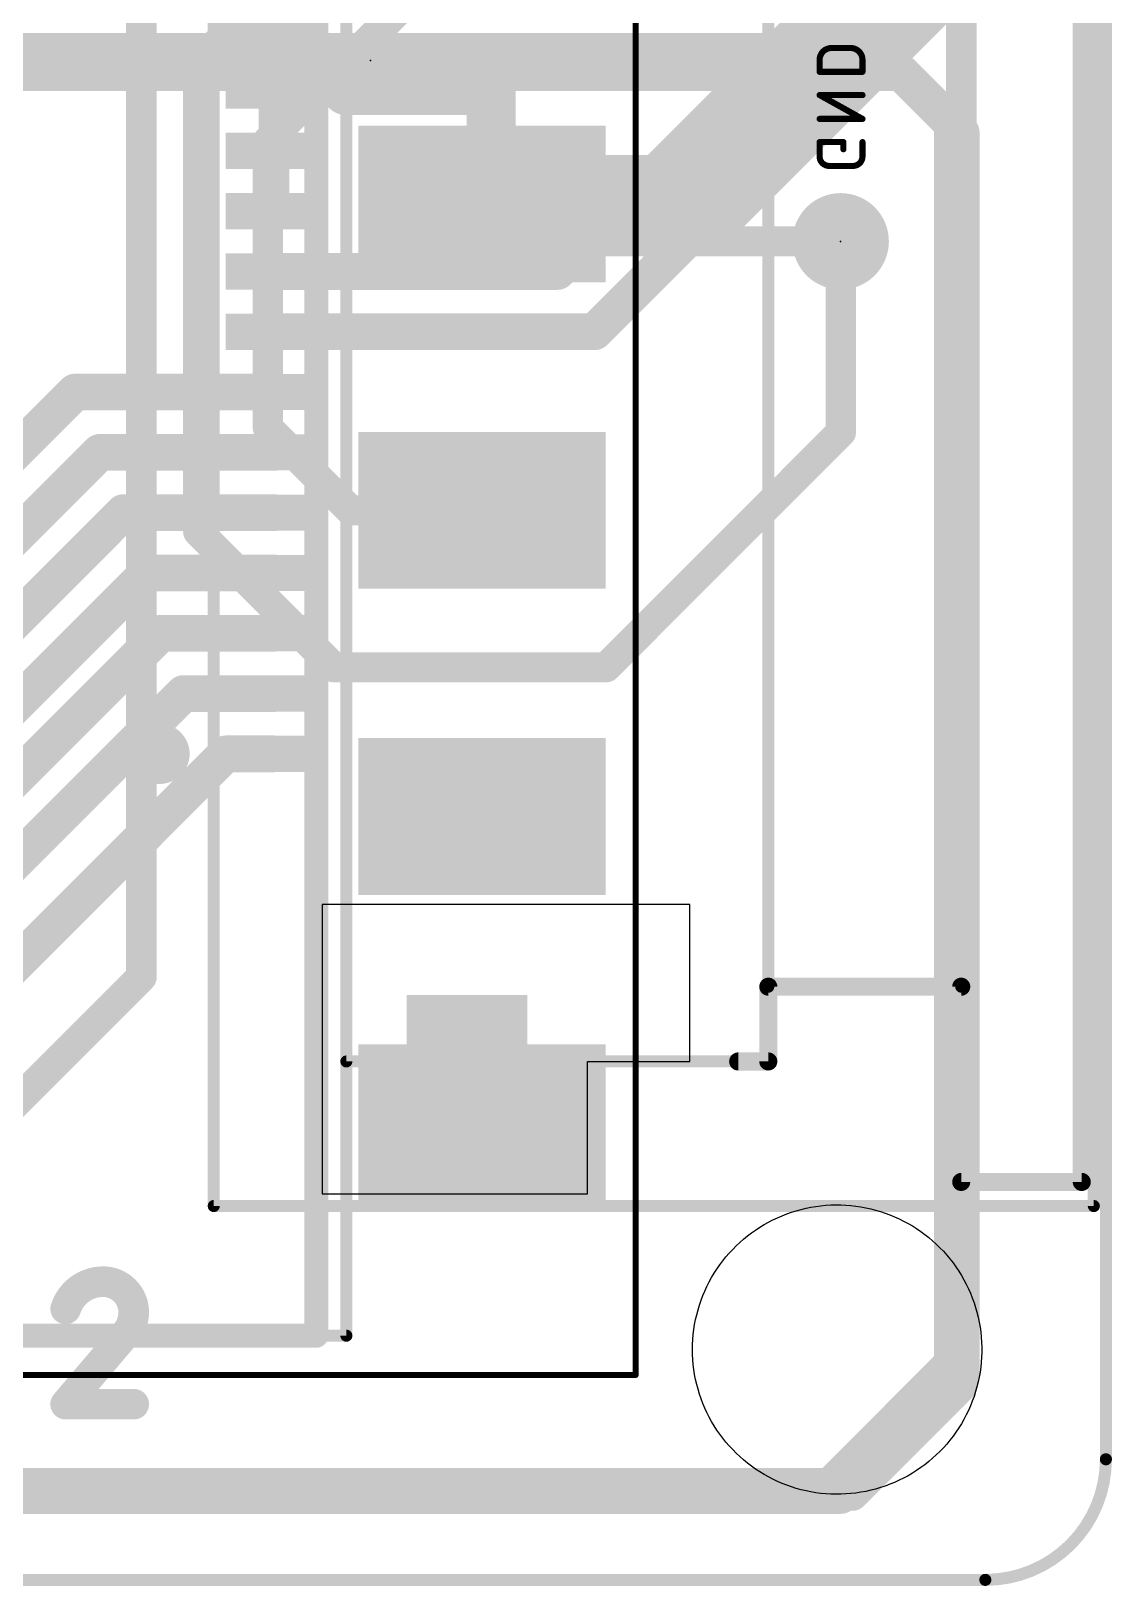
# Model space of a CAD drawing. Extents: x -4.1 to 63.7, y 1.1 to 51.7.
# Drawn here: x 31.08 to 40.05, y 1.15 to 14.04 of the extents above; entities that cross this region are included whole.
import ezdxf

# ---------------------------------------------------------------- set-up
doc = ezdxf.new("R2010")
doc.units = 0
for name, color, linetype in [('1', 12, 'CONTINUOUS'), ('15', 30, 'CONTINUOUS'), ('16', 132, 'CONTINUOUS'), ('18', 110, 'CONTINUOUS'), ('2', 41, 'CONTINUOUS'), ('20', 141, 'CONTINUOUS'), ('21', 253, 'CONTINUOUS'), ('22', 253, 'CONTINUOUS'), ('23', 53, 'CONTINUOUS'), ('25', 253, 'CONTINUOUS'), ('26', 253, 'CONTINUOUS'), ('39', 12, 'CONTINUOUS'), ('51', 253, 'CONTINUOUS'), ('52', 253, 'CONTINUOUS')]:
    doc.layers.add(name, color=color, linetype=linetype)

# ---------------------------------------------------------------- blocks, each defined once
blk = doc.blocks.new('PIE')
at = {"const_width": 0.5}
blk.add_lwpolyline([(0, -0.25, 1), (0, 0.25, 1), (0, -0.25)], format="xyb", dxfattribs=at)
blk = doc.blocks.new('RECT')
blk.add_solid([(-0.5, -0.5), (0.5, -0.5), (-0.5, 0.5), (0.5, 0.5)])
blk = doc.blocks.new('ROUNDV')
at = {"const_width": 0.5}
blk.add_lwpolyline([(0, -0.25, 1), (0, 0.25, 1), (0, -0.25)], format="xyb", dxfattribs=at)

msp = doc.modelspace()

# ---------------------------------------------------------------- linework, layer by layer
at = {"layer": '1'}
for p, q in [((33.5, 6.8), (33.5, 4.4)), ((36.55, 6.8), (33.5, 6.8)), ((36.55, 5.5), (36.55, 6.8)), ((35.7, 4.4), (35.7, 5.5)), ((35.7, 5.5), (36.55, 5.5)), ((33.5, 4.4), (35.7, 4.4))]:
    msp.add_line(p, q, dxfattribs=at)
for points, const_width in [([(35.45, 12.05), (38.6, 15.2)], 0.3048), ([(35.7571, 11.55), (39.1, 14.8929)], 0.3048), ([(33.1, 14.55), (33.1, 14.05)], 0.25), ([(23.1, 13.9), (34.4, 13.9)], 0.254), ([(34.4, 13.9), (38.1, 13.9)], 0.254), ([(38.1, 13.9), (38.7, 13.3)], 0.254), ([(34.9, 13.6), (34.85, 13.55)], 0.4064), ([(33.1, 13.55), (33.7, 13.55)], 0.254), ([(33.1, 13.05), (33.1, 13.55)], 0.254), ([(34.85, 13.55), (33.7, 13.55)], 0.4064), ([(38.7, 13.3), (38.7, 3)], 0.254), ([(33.1, 12.55), (33.1, 13.05)], 0.254), ([(33.1, 12.05), (35.45, 12.05)], 0.3048), ([(33.1, 11.55), (35.7571, 11.55)], 0.3048), ([(29.5174, 9.1174), (31.45, 11.05)], 0.3048), ([(31.45, 11.05), (33.1, 11.05)], 0.3048), ([(31.6549, 10.55), (27.2497, 6.1448)], 0.3048), ([(33.1, 10.55), (31.6549, 10.55)], 0.3048), ([(27.2, 5.4), (31.85, 10.05)], 0.3048), ([(33.1, 10.05), (31.85, 10.05)], 0.3048), ([(32.05, 9.55), (27.4682, 4.9682)], 0.3048), ([(33.1, 9.55), (32.05, 9.55)], 0.3048), ([(26.4107, 3.3), (32.1607, 9.05)], 0.3048), ([(32.1607, 9.05), (33.1, 9.05)], 0.3048), ([(26.6682, 2.8682), (32.35, 8.55)], 0.3048), ([(32.35, 8.55), (33.1, 8.55)], 0.3048), ([(32.7, 8.05), (26.9864, 2.3364)], 0.3048), ([(33.1, 8.05), (32.7, 8.05)], 0.3048), ([(38.7, 3), (37.7, 2)], 0.254), ([(37.7, 2), (20.9, 2)], 0.254)]:
    msp.add_lwpolyline(points, dxfattribs=dict(at, const_width=const_width))
for points, const_width in [([(33.0375, 14.05, 1), (33.1625, 14.05)], 0.125), ([(34.4, 13.9635, 1), (34.4, 13.8365)], 0.127), ([(34.4, 13.8365, 1), (34.4, 13.9635)], 0.127), ([(38.1449, 13.9449, 1), (38.0551, 13.8551)], 0.127), ([(38.1, 13.8365, 1), (38.1, 13.9635)], 0.127), ([(34.9718, 13.5282, 1), (34.8282, 13.6718)], 0.2032), ([(33.1, 13.6135, 1), (33.1, 13.4865)], 0.127), ([(33.1635, 13.55, 1), (33.0365, 13.55)], 0.127), ([(33.7, 13.6516, 1), (33.7, 13.4484)], 0.2032), ([(33.7, 13.4865, 1), (33.7, 13.6135)], 0.127), ([(34.7782, 13.6218, 1), (34.9218, 13.4782)], 0.2032), ([(34.85, 13.4484, 1), (34.85, 13.6516)], 0.2032), ([(38.7635, 13.3, 1), (38.6365, 13.3)], 0.127), ([(38.6551, 13.2551, 1), (38.7449, 13.3449)], 0.127), ([(33.1635, 13.05, 1), (33.0365, 13.05)], 0.127), ([(33.0365, 13.05, 1), (33.1635, 13.05)], 0.127), ([(33.0365, 12.55, 1), (33.1635, 12.55)], 0.127), ([(33.1, 12.1262, 1), (33.1, 11.9738)], 0.1524), ([(35.3961, 12.1039, 1), (35.5039, 11.9961)], 0.1524), ([(35.45, 11.9738, 1), (35.45, 12.1262)], 0.1524), ([(33.1, 11.6262, 1), (33.1, 11.4738)], 0.1524), ([(35.7032, 11.6039, 1), (35.811, 11.4961)], 0.1524), ([(35.7571, 11.4738, 1), (35.7571, 11.6262)], 0.1524), ([(31.45, 11.1262, 1), (31.45, 10.9738)], 0.1524), ([(31.5039, 10.9961, 1), (31.3961, 11.1039)], 0.1524), ([(33.1, 10.9738, 1), (33.1, 11.1262)], 0.1524), ([(31.6549, 10.6262, 1), (31.6549, 10.4738)], 0.1524), ([(31.7088, 10.4961, 1), (31.601, 10.6039)], 0.1524), ([(33.1, 10.4738, 1), (33.1, 10.6262)], 0.1524), ([(31.85, 10.1262, 1), (31.85, 9.9738)], 0.1524), ([(31.9039, 9.9961, 1), (31.7961, 10.1039)], 0.1524), ([(33.1, 9.9738, 1), (33.1, 10.1262)], 0.1524), ([(32.05, 9.6262, 1), (32.05, 9.4738)], 0.1524), ([(32.1039, 9.4961, 1), (31.9961, 9.6039)], 0.1524), ([(33.1, 9.4738, 1), (33.1, 9.6262)], 0.1524), ([(32.1607, 9.1262, 1), (32.1607, 8.9738)], 0.1524), ([(32.2145, 8.9961, 1), (32.1068, 9.1039)], 0.1524), ([(33.1, 8.9738, 1), (33.1, 9.1262)], 0.1524), ([(32.35, 8.6262, 1), (32.35, 8.4738)], 0.1524), ([(32.4039, 8.4961, 1), (32.2961, 8.6039)], 0.1524), ([(33.1, 8.4738, 1), (33.1, 8.6262)], 0.1524), ([(32.7, 8.1262, 1), (32.7, 7.9738)], 0.1524), ([(32.7539, 7.9961, 1), (32.6461, 8.1039)], 0.1524), ([(33.1, 7.9738, 1), (33.1, 8.1262)], 0.1524), ([(38.7449, 2.9551, 1), (38.6551, 3.0449)], 0.127), ([(38.6365, 3, 1), (38.7635, 3)], 0.127), ([(37.6551, 2.0449, 1), (37.7449, 1.9551)], 0.127), ([(37.7, 1.9365, 1), (37.7, 2.0635)], 0.127)]:
    msp.add_lwpolyline(points, format="xyb", dxfattribs=dict(at, const_width=const_width))
at = {"layer": '15', "const_width": 0.254}
for points in [[(38.8, 22.9), (38.8, 2.8)], [(38.8, 2.8), (37.9, 1.9)], [(37.8, 1.9), (16.9, 1.9)], [(37.9, 1.9), (37.8, 1.9)]]:
    msp.add_lwpolyline(points, dxfattribs=at)
at = {"layer": '15', "const_width": 0.127}
for points in [[(38.7365, 2.8, 1), (38.8635, 2.8)], [(38.8449, 2.7551, 1), (38.7551, 2.8449)], [(37.8, 1.9635, 1), (37.8, 1.8365)], [(37.8, 1.8365, 1), (37.8, 1.9635)], [(37.8551, 1.9449, 1), (37.9449, 1.8551)], [(37.9, 1.8365, 1), (37.9, 1.9635)]]:
    msp.add_lwpolyline(points, format="xyb", dxfattribs=at)
at = {"layer": '16'}
for points, const_width in [([(32, 21.3), (32, 6.2)], 0.254), ([(34.4, 15.7164), (32.471, 13.7874)], 0.25), ([(35.35, 15.4332), (33.048, 13.1312)], 0.25), ([(36.61, 12.61), (38.8, 14.8)], 0.8128), ([(32.471, 13.7874), (32.471, 9.8926)], 0.25), ([(34.9, 13.6), (34.9, 12.685)], 0.4064), ([(33.048, 13.1312), (33.048, 10.7556)], 0.25), ([(34.825, 12.61), (36.61, 12.61)], 0.8128), ([(34.9, 12.685), (34.825, 12.61)], 0.4064), ([(35.135, 12.3), (34.825, 12.61)], 0.25), ([(37.8, 12.3), (35.135, 12.3)], 0.25), ([(37.8, 12.3), (37.802, 12.298)], 0.25), ([(37.802, 12.298), (37.802, 10.7156)], 0.25), ([(33.7336, 10.07), (33.048, 10.7556)], 0.25), ([(35.8544, 8.768), (37.802, 10.7156)], 0.25), ([(34.825, 10.07), (33.7336, 10.07)], 0.25), ([(32.471, 9.8926), (33.5956, 8.768)], 0.25), ([(33.5956, 8.768), (35.8544, 8.768)], 0.25), ([(32, 6.2), (28.1, 2.3)], 0.254)]:
    msp.add_lwpolyline(points, dxfattribs=dict(at, const_width=const_width))
for points, const_width in [([(32.5335, 13.7874, 1), (32.4085, 13.7874)], 0.125), ([(32.4268, 13.8316, 1), (32.5152, 13.7432)], 0.125), ([(35.0016, 13.6, 1), (34.7984, 13.6)], 0.2032), ([(33.1105, 13.1312, 1), (32.9855, 13.1312)], 0.125), ([(33.0038, 13.1754, 1), (33.0922, 13.087)], 0.125), ([(34.825, 12.8132, 1), (34.825, 12.4068)], 0.4064), ([(36.4663, 12.7537, 1), (36.7537, 12.4663)], 0.4064), ([(36.61, 12.4068, 1), (36.61, 12.8132)], 0.4064), ([(34.7532, 12.6818, 1), (34.8968, 12.5382)], 0.2032), ([(34.7984, 12.685, 1), (35.0016, 12.685)], 0.2032), ([(34.9718, 12.6132, 1), (34.8282, 12.7568)], 0.2032), ([(34.8692, 12.6542, 1), (34.7808, 12.5658)], 0.125), ([(35.135, 12.3625, 1), (35.135, 12.2375)], 0.125), ([(35.0908, 12.2558, 1), (35.1792, 12.3442)], 0.125), ([(37.8442, 12.3442, 1), (37.7558, 12.2558)], 0.125), ([(37.8645, 12.298, 1), (37.7395, 12.298)], 0.125), ([(37.7578, 12.2538, 1), (37.8462, 12.3422)], 0.125), ([(37.8, 12.2375, 1), (37.8, 12.3625)], 0.125), ([(33.0922, 10.7998, 1), (33.0038, 10.7114)], 0.125), ([(37.8462, 10.6714, 1), (37.7578, 10.7598)], 0.125), ([(32.9855, 10.7556, 1), (33.1105, 10.7556)], 0.125), ([(37.7395, 10.7156, 1), (37.8645, 10.7156)], 0.125), ([(33.7336, 10.1325, 1), (33.7336, 10.0075)], 0.125), ([(34.825, 10.0075, 1), (34.825, 10.1325)], 0.125), ([(33.6894, 10.0258, 1), (33.7778, 10.1142)], 0.125), ([(32.5152, 9.9368, 1), (32.4268, 9.8484)], 0.125), ([(32.4085, 9.8926, 1), (32.5335, 9.8926)], 0.125), ([(33.5956, 8.8305, 1), (33.5956, 8.7055)], 0.125), ([(33.5514, 8.7238, 1), (33.6398, 8.8122)], 0.125), ([(35.8102, 8.8122, 1), (35.8986, 8.7238)], 0.125), ([(35.8544, 8.7055, 1), (35.8544, 8.8305)], 0.125), ([(32.0449, 6.1551, 1), (31.9551, 6.2449)], 0.127), ([(31.9365, 6.2, 1), (32.0635, 6.2)], 0.127)]:
    msp.add_lwpolyline(points, format="xyb", dxfattribs=dict(at, const_width=const_width))
at = {"layer": '2', "const_width": 0.3048}
for points in [[(38.3, 13.7), (3.7, 13.7)], [(38.8, 13.2), (38.3, 13.7)], [(38.8, 2.9), (38.8, 13.2)], [(37.8, 1.9), (38.8, 2.9)], [(4.2, 1.9), (37.8, 1.9)]]:
    msp.add_lwpolyline(points, dxfattribs=at)
at = {"layer": '2', "const_width": 0.1524}
for points in [[(38.3539, 13.7539, 1), (38.2461, 13.6461)], [(38.3, 13.6238, 1), (38.3, 13.7762)], [(38.8762, 13.2, 1), (38.7238, 13.2)], [(38.7461, 13.1461, 1), (38.8539, 13.2539)], [(38.7238, 2.9, 1), (38.8762, 2.9)], [(38.8539, 2.8461, 1), (38.7461, 2.9539)], [(37.7461, 1.9539, 1), (37.8539, 1.8461)], [(37.8, 1.8238, 1), (37.8, 1.9762)]]:
    msp.add_lwpolyline(points, format="xyb", dxfattribs=at)
at = {"layer": '20'}
for p, q in [((37.3923, 4.2487), (37.432, 4.2611)), ((37.432, 4.2611), (37.4722, 4.2722)), ((37.4722, 4.2722), (37.5127, 4.2819)), ((37.5127, 4.2819), (37.5535, 4.2901)), ((37.5535, 4.2901), (37.5946, 4.297)), ((37.5946, 4.297), (37.6359, 4.3024)), ((37.6359, 4.3024), (37.6774, 4.3063)), ((37.6774, 4.3063), (37.719, 4.3089)), ((37.719, 4.3089), (37.7606, 4.3099)), ((37.7606, 4.3099), (37.8022, 4.3096)), ((37.8022, 4.3096), (37.8438, 4.3078)), ((37.8438, 4.3078), (37.8854, 4.3045)), ((37.8854, 4.3045), (37.9268, 4.2998)), ((37.9268, 4.2998), (37.968, 4.2937)), ((37.968, 4.2937), (38.0089, 4.2862)), ((38.0089, 4.2862), (38.0496, 4.2772)), ((38.0496, 4.2772), (38.09, 4.2668)), ((38.09, 4.2668), (38.1299, 4.2551)), ((38.1299, 4.2551), (38.1694, 4.2419)), ((37.1294, 4.1241), (37.165, 4.1457)), ((37.165, 4.1457), (37.2013, 4.1661)), ((37.2013, 4.1661), (37.2383, 4.1853)), ((37.2383, 4.1853), (37.276, 4.2031)), ((37.276, 4.2031), (37.3142, 4.2196)), ((37.3142, 4.2196), (37.353, 4.2348)), ((37.353, 4.2348), (37.3923, 4.2487)), ((38.1694, 4.2419), (38.2085, 4.2274)), ((38.2085, 4.2274), (38.247, 4.2115)), ((38.247, 4.2115), (38.2849, 4.1944)), ((38.2849, 4.1944), (38.3223, 4.1759)), ((38.3223, 4.1759), (38.3589, 4.1561)), ((38.3589, 4.1561), (38.3949, 4.1351)), ((38.3949, 4.1351), (38.4301, 4.1128)), ((36.9336, 3.9695), (36.9639, 3.998)), ((36.9639, 3.998), (36.9952, 4.0255)), ((36.9952, 4.0255), (37.0275, 4.0519)), ((37.0275, 4.0519), (37.0606, 4.0771)), ((37.0606, 4.0771), (37.0946, 4.1012)), ((37.0946, 4.1012), (37.1294, 4.1241)), ((38.4301, 4.1128), (38.4645, 4.0893)), ((38.4645, 4.0893), (38.4981, 4.0647)), ((38.4981, 4.0647), (38.5308, 4.0388)), ((38.5308, 4.0388), (38.5625, 4.0119)), ((38.5625, 4.0119), (38.5934, 3.9839)), ((36.8227, 3.8453), (36.8488, 3.8778)), ((36.8488, 3.8778), (36.876, 3.9093)), ((36.876, 3.9093), (36.9043, 3.9399)), ((36.9043, 3.9399), (36.9336, 3.9695)), ((38.5934, 3.9839), (38.6232, 3.9548)), ((38.6232, 3.9548), (38.652, 3.9247)), ((38.652, 3.9247), (38.6798, 3.8937)), ((38.6798, 3.8937), (38.7064, 3.8617)), ((36.73, 3.707), (36.7514, 3.7428)), ((36.7514, 3.7428), (36.774, 3.7778)), ((36.774, 3.7778), (36.7977, 3.812)), ((36.7977, 3.812), (36.8227, 3.8453)), ((38.7064, 3.8617), (38.7319, 3.8287)), ((38.7319, 3.8287), (38.7563, 3.795)), ((38.7563, 3.795), (38.7795, 3.7604)), ((38.7795, 3.7604), (38.8014, 3.725)), ((36.6736, 3.5955), (36.6911, 3.6333)), ((36.6911, 3.6333), (36.71, 3.6705)), ((36.71, 3.6705), (36.73, 3.707)), ((38.8014, 3.725), (38.8222, 3.6888)), ((38.8222, 3.6888), (38.8416, 3.652)), ((38.8416, 3.652), (38.8598, 3.6145)), ((38.8598, 3.6145), (38.8766, 3.5764)), ((36.6291, 3.4788), (36.6426, 3.5182)), ((36.6426, 3.5182), (36.6574, 3.5572)), ((36.6574, 3.5572), (36.6736, 3.5955)), ((38.8766, 3.5764), (38.8922, 3.5378)), ((38.8922, 3.5378), (38.9063, 3.4986)), ((38.9063, 3.4986), (38.9191, 3.459)), ((36.589, 3.3172), (36.5969, 3.3581)), ((36.5969, 3.3581), (36.6062, 3.3987)), ((36.6062, 3.3987), (36.617, 3.439)), ((36.617, 3.439), (36.6291, 3.4788)), ((38.9191, 3.459), (38.9306, 3.4189)), ((38.9306, 3.4189), (38.9406, 3.3785)), ((38.9406, 3.3785), (38.9492, 3.3377)), ((36.5739, 3.1933), (36.5775, 3.2347)), ((36.5775, 3.2347), (36.5825, 3.2761)), ((36.5825, 3.2761), (36.589, 3.3172)), ((38.9492, 3.3377), (38.9564, 3.2967)), ((38.9564, 3.2967), (38.9622, 3.2554)), ((38.9622, 3.2554), (38.9665, 3.214)), ((36.571, 3.11), (36.5717, 3.1516)), ((36.5717, 3.0683), (36.571, 3.11)), ((36.5717, 3.1516), (36.5739, 3.1933)), ((38.9665, 3.214), (38.9694, 3.1725)), ((38.9694, 3.1725), (38.9708, 3.1308)), ((38.9708, 3.1308), (38.9708, 3.0892)), ((36.5739, 3.0267), (36.5717, 3.0683)), ((36.5775, 2.9853), (36.5739, 3.0267)), ((36.5825, 2.9439), (36.5775, 2.9853)), ((38.9665, 3.006), (38.9622, 2.9646)), ((38.9694, 3.0475), (38.9665, 3.006)), ((38.9708, 3.0892), (38.9694, 3.0475)), ((36.589, 2.9028), (36.5825, 2.9439)), ((36.5969, 2.8619), (36.589, 2.9028)), ((36.6062, 2.8213), (36.5969, 2.8619)), ((38.9406, 2.8415), (38.9306, 2.8011)), ((38.9492, 2.8823), (38.9406, 2.8415)), ((38.9564, 2.9233), (38.9492, 2.8823)), ((38.9622, 2.9646), (38.9564, 2.9233)), ((36.617, 2.781), (36.6062, 2.8213)), ((36.6291, 2.7412), (36.617, 2.781)), ((36.6426, 2.7017), (36.6291, 2.7412)), ((38.9063, 2.7214), (38.8922, 2.6822)), ((38.9191, 2.761), (38.9063, 2.7214)), ((38.9306, 2.8011), (38.9191, 2.761)), ((36.6574, 2.6628), (36.6426, 2.7017)), ((36.6736, 2.6245), (36.6574, 2.6628)), ((36.6911, 2.5867), (36.6736, 2.6245)), ((36.71, 2.5495), (36.6911, 2.5867)), ((38.8598, 2.6055), (38.8416, 2.568)), ((38.8766, 2.6436), (38.8598, 2.6055)), ((38.8922, 2.6822), (38.8766, 2.6436)), ((36.73, 2.513), (36.71, 2.5495)), ((36.7514, 2.4772), (36.73, 2.513)), ((36.774, 2.4422), (36.7514, 2.4772)), ((38.7795, 2.4596), (38.7563, 2.425)), ((38.8014, 2.495), (38.7795, 2.4596)), ((38.8222, 2.5312), (38.8014, 2.495)), ((38.8416, 2.568), (38.8222, 2.5312)), ((36.7977, 2.408), (36.774, 2.4422)), ((36.8227, 2.3747), (36.7977, 2.408)), ((36.8488, 2.3422), (36.8227, 2.3747)), ((36.876, 2.3107), (36.8488, 2.3422)), ((38.6798, 2.3263), (38.652, 2.2952)), ((38.7064, 2.3583), (38.6798, 2.3263)), ((38.7319, 2.3912), (38.7064, 2.3583)), ((38.7563, 2.425), (38.7319, 2.3912)), ((36.9043, 2.2801), (36.876, 2.3107)), ((36.9336, 2.2505), (36.9043, 2.2801)), ((36.9639, 2.2219), (36.9336, 2.2505)), ((36.9952, 2.1945), (36.9639, 2.2219)), ((37.0275, 2.1681), (36.9952, 2.1945)), ((38.5625, 2.2081), (38.5308, 2.1811)), ((38.5934, 2.2361), (38.5625, 2.2081)), ((38.6232, 2.2652), (38.5934, 2.2361)), ((38.652, 2.2952), (38.6232, 2.2652)), ((37.0606, 2.1429), (37.0275, 2.1681)), ((37.0946, 2.1188), (37.0606, 2.1429)), ((37.1294, 2.0959), (37.0946, 2.1188)), ((37.165, 2.0743), (37.1294, 2.0959)), ((37.2013, 2.0538), (37.165, 2.0743)), ((38.3589, 2.0639), (38.3223, 2.0441)), ((38.3949, 2.0849), (38.3589, 2.0639)), ((38.4301, 2.1072), (38.3949, 2.0849)), ((38.4645, 2.1307), (38.4301, 2.1072)), ((38.4981, 2.1553), (38.4645, 2.1307)), ((38.5308, 2.1811), (38.4981, 2.1553)), ((37.2383, 2.0347), (37.2013, 2.0538)), ((37.276, 2.0169), (37.2383, 2.0347)), ((37.3142, 2.0003), (37.276, 2.0169)), ((37.353, 1.9852), (37.3142, 2.0003)), ((37.3923, 1.9713), (37.353, 1.9852)), ((37.432, 1.9589), (37.3923, 1.9713)), ((37.4722, 1.9478), (37.432, 1.9589)), ((37.5127, 1.9381), (37.4722, 1.9478)), ((37.5535, 1.9299), (37.5127, 1.9381)), ((38.0496, 1.9428), (38.0089, 1.9338)), ((38.09, 1.9532), (38.0496, 1.9428)), ((38.1299, 1.9649), (38.09, 1.9532)), ((38.1694, 1.9781), (38.1299, 1.9649)), ((38.2085, 1.9926), (38.1694, 1.9781)), ((38.247, 2.0084), (38.2085, 1.9926)), ((38.2849, 2.0256), (38.247, 2.0084)), ((38.3223, 2.0441), (38.2849, 2.0256)), ((37.5946, 1.923), (37.5535, 1.9299)), ((37.6359, 1.9176), (37.5946, 1.923)), ((37.6774, 1.9137), (37.6359, 1.9176)), ((37.719, 1.9111), (37.6774, 1.9137)), ((37.7606, 1.91), (37.719, 1.9111)), ((37.8022, 1.9104), (37.7606, 1.91)), ((37.8438, 1.9122), (37.8022, 1.9104)), ((37.8854, 1.9155), (37.8438, 1.9122)), ((37.9268, 1.9201), (37.8854, 1.9155)), ((37.968, 1.9263), (37.9268, 1.9201)), ((38.0089, 1.9338), (37.968, 1.9263))]:
    msp.add_line(p, q, dxfattribs=at)
at = {"layer": '20', "const_width": 0.1}
for points in [[(40, 2.2), (40, 39.3)], [(3.7, 1.2), (39, 1.2)]]:
    msp.add_lwpolyline(points, dxfattribs=at)
at = {"layer": '20'}
for points, const_width in [([(39, 1.2, 0.4142), (40, 2.2)], 0.1), ([(40.025, 2.2, 1), (39.975, 2.2)], 0.05), ([(39.975, 2.2, 1), (40.025, 2.2)], 0.05), ([(39, 1.225, 1), (39, 1.175)], 0.05), ([(39, 1.175, 1), (39, 1.225)], 0.05)]:
    msp.add_lwpolyline(points, format="xyb", dxfattribs=dict(at, const_width=const_width))
at = {"layer": '21', "const_width": 0.15}
for points in [[(39.8, 4.5), (39.8, 23.1)], [(37.2, 5.499), (37.2, 6.119)], [(38.8, 6.119), (37.2, 6.119)], [(38.8, 4.5), (38.8, 6.119)], [(37.2, 5.499), (36.95, 5.499)], [(39.8, 4.5), (38.8, 4.5)]]:
    msp.add_lwpolyline(points, dxfattribs=at)
at = {"layer": '21'}
for points, const_width in [([(32.15, 7.925, 1), (32.15, 8.175, 1), (32.15, 7.925)], 0.25), ([(37.2375, 6.119, 1), (37.1625, 6.119)], 0.075), ([(37.2, 6.1565, 1), (37.2, 6.0815)], 0.075), ([(38.8375, 6.119, 1), (38.7625, 6.119)], 0.075), ([(38.8, 6.0815, 1), (38.8, 6.1565)], 0.075), ([(36.95, 5.5365, 1), (36.95, 5.4615)], 0.075), ([(37.2, 5.4615, 1), (37.2, 5.5365)], 0.075), ([(37.1625, 5.499, 1), (37.2375, 5.499)], 0.075), ([(38.8, 4.5375, 1), (38.8, 4.4625)], 0.075), ([(38.7625, 4.5, 1), (38.8375, 4.5)], 0.075), ([(39.7625, 4.5, 1), (39.8375, 4.5)], 0.075), ([(39.8, 4.4625, 1), (39.8, 4.5375)], 0.075)]:
    msp.add_lwpolyline(points, format="xyb", dxfattribs=dict(at, const_width=const_width))
at = {"layer": '22', "const_width": 0.2}
for points in [[(33.45, 3.225), (33.45, 14.375)], [(24.95, 3.225), (33.45, 3.225)]]:
    msp.add_lwpolyline(points, dxfattribs=at)
at = {"layer": '22', "const_width": 0.1}
for points in [[(33.4, 3.225, 1), (33.5, 3.225)], [(33.45, 3.175, 1), (33.45, 3.275)]]:
    msp.add_lwpolyline(points, format="xyb", dxfattribs=at)
at = {"layer": '23'}
for p in [(33.9, 13.8), (37.8, 12.3)]:
    msp.add_point(p, dxfattribs=at)
at = {"layer": '25'}
for points, const_width in [([(31.682, 3.673, 0.3252), (31.3716, 3.4472)], 0.254), ([(31.936, 3.419, 0.4142), (31.682, 3.673)], 0.254), ([(31.682, 3.7365, 1), (31.682, 3.6095)], 0.127), ([(31.682, 3.6095, 1), (31.682, 3.7365)], 0.127), ([(31.3111, 3.4668, 1), (31.432, 3.4277)], 0.127), ([(31.8513, 3.2214, 0.2053), (31.936, 3.419)], 0.254), ([(31.9995, 3.419, 1), (31.8725, 3.419)], 0.127), ([(31.8725, 3.419, 1), (31.9995, 3.419)], 0.127), ([(31.8075, 3.2674, 1), (31.8951, 3.1755)], 0.127), ([(31.8997, 3.1803, 1), (31.8029, 3.2626)], 0.127), ([(31.3716, 2.7205, 1), (31.3716, 2.5935)], 0.127), ([(31.3232, 2.6981, 1), (31.4199, 2.6159)], 0.127), ([(31.936, 2.5935, 1), (31.936, 2.7205)], 0.127)]:
    msp.add_lwpolyline(points, format="xyb", dxfattribs=dict(at, const_width=const_width))
at = {"layer": '25', "const_width": 0.254}
for points in [[(31.8513, 3.2214), (31.3716, 2.657)], [(31.3716, 2.657), (31.936, 2.657)]]:
    msp.add_lwpolyline(points, dxfattribs=at)
at = {"layer": '26'}
for points, const_width in [([(37.7242, 13.9032, 0.4142), (37.6254, 13.8045)], 0.0508), ([(37.7242, 13.9159, 1), (37.7242, 13.8905)], 0.0254), ([(37.7242, 13.8905, 1), (37.7242, 13.9159)], 0.0254), ([(37.981, 13.8045, 0.4142), (37.8822, 13.9032)], 0.0508), ([(37.8822, 13.9159, 1), (37.8822, 13.8905)], 0.0254), ([(37.8822, 13.8905, 1), (37.8822, 13.9159)], 0.0254), ([(37.6381, 13.8045, 1), (37.6127, 13.8045)], 0.0254), ([(37.6127, 13.8045, 1), (37.6381, 13.8045)], 0.0254), ([(37.9937, 13.8045, 1), (37.9683, 13.8045)], 0.0254), ([(37.9683, 13.8045, 1), (37.9937, 13.8045)], 0.0254), ([(37.6254, 13.7184, 1), (37.6254, 13.693)], 0.0254), ([(37.6127, 13.7057, 1), (37.6381, 13.7057)], 0.0254), ([(37.9683, 13.7057, 1), (37.9937, 13.7057)], 0.0254), ([(37.981, 13.693, 1), (37.981, 13.7184)], 0.0254), ([(37.6316, 13.5242, 1), (37.6192, 13.502)], 0.0254), ([(37.6254, 13.5258, 1), (37.6254, 13.5004)], 0.0254), ([(37.981, 13.5004, 1), (37.981, 13.5258)], 0.0254), ([(37.6254, 13.3282, 1), (37.6254, 13.3028)], 0.0254), ([(37.9748, 13.3044, 1), (37.9872, 13.3266)], 0.0254), ([(37.981, 13.3028, 1), (37.981, 13.3282)], 0.0254), ([(37.6254, 13.1357, 1), (37.6254, 13.1103)], 0.0254), ([(37.6381, 13.123, 1), (37.6127, 13.123)], 0.0254), ([(37.6254, 13.0044, 0.4142), (37.7044, 12.9254)], 0.0508), ([(37.6381, 13.0044, 1), (37.6127, 13.0044)], 0.0254), ([(37.8357, 13.123, 1), (37.8103, 13.123)], 0.0254), ([(37.8103, 13.0637, 1), (37.8357, 13.0637)], 0.0254), ([(37.823, 13.1103, 1), (37.823, 13.1357)], 0.0254), ([(37.902, 12.9254, 0.4142), (37.981, 13.0044)], 0.0508), ([(37.9937, 13.123, 1), (37.9683, 13.123)], 0.0254), ([(37.9937, 13.0044, 1), (37.9683, 13.0044)], 0.0254), ([(37.6127, 13.0044, 1), (37.6381, 13.0044)], 0.0254), ([(37.7044, 12.9381, 1), (37.7044, 12.9127)], 0.0254), ([(37.7044, 12.9127, 1), (37.7044, 12.9381)], 0.0254), ([(37.902, 12.9381, 1), (37.902, 12.9127)], 0.0254), ([(37.902, 12.9127, 1), (37.902, 12.9381)], 0.0254), ([(37.9683, 13.0044, 1), (37.9937, 13.0044)], 0.0254)]:
    msp.add_lwpolyline(points, format="xyb", dxfattribs=dict(at, const_width=const_width))
at = {"layer": '26', "const_width": 0.0508}
for points in [[(37.8822, 13.9032), (37.7242, 13.9032)], [(37.6254, 13.8045), (37.6254, 13.7057)], [(37.981, 13.7057), (37.981, 13.8045)], [(37.6254, 13.7057), (37.981, 13.7057)], [(37.981, 13.3155), (37.6254, 13.5131)], [(37.6254, 13.5131), (37.981, 13.5131)], [(37.6254, 13.3155), (37.981, 13.3155)], [(37.823, 13.123), (37.6254, 13.123)], [(37.6254, 13.123), (37.6254, 13.0044)], [(37.823, 13.0637), (37.823, 13.123)], [(37.981, 13.0044), (37.981, 13.123)], [(37.7044, 12.9254), (37.902, 12.9254)]]:
    msp.add_lwpolyline(points, dxfattribs=at)
at = {"layer": '39', "const_width": 0.1}
for points in [[(32.6, 4.3), (32.6, 23.3)], [(39.9, 23.3), (39.9, 4.3)], [(39.9, 4.3), (32.6, 4.3)]]:
    msp.add_lwpolyline(points, dxfattribs=at)
at = {"layer": '39', "const_width": 0.05}
for points in [[(32.6, 4.325, 1), (32.6, 4.275)], [(32.575, 4.3, 1), (32.625, 4.3)], [(39.875, 4.3, 1), (39.925, 4.3)], [(39.9, 4.275, 1), (39.9, 4.325)]]:
    msp.add_lwpolyline(points, format="xyb", dxfattribs=at)
at = {"layer": '51', "const_width": 0.1}
for points in [[(39.8, 4.5), (39.8, 23.1)], [(33.7, 5.499), (33.7, 22.1)], [(37.2, 6.119), (37.2, 21.479)], [(38.8, 6.119), (38.8, 21.479)], [(38.8, 6.119), (37.2, 6.119)], [(37.2, 5.499), (37.2, 6.119)], [(38.8, 4.5), (38.8, 6.119)], [(37.2, 5.499), (33.7, 5.499)], [(38.8, 4.5), (39.8, 4.5)]]:
    msp.add_lwpolyline(points, dxfattribs=at)
at = {"layer": '51', "const_width": 0.05}
for points in [[(37.2, 6.144, 1), (37.2, 6.094)], [(37.225, 6.119, 1), (37.175, 6.119)], [(37.175, 6.119, 1), (37.225, 6.119)], [(38.825, 6.119, 1), (38.775, 6.119)], [(38.775, 6.119, 1), (38.825, 6.119)], [(38.8, 6.094, 1), (38.8, 6.144)], [(33.7, 5.524, 1), (33.7, 5.474)], [(37.2, 5.474, 1), (37.2, 5.524)], [(33.675, 5.499, 1), (33.725, 5.499)], [(37.175, 5.499, 1), (37.225, 5.499)], [(38.8, 4.525, 1), (38.8, 4.475)], [(38.775, 4.5, 1), (38.825, 4.5)], [(39.775, 4.5, 1), (39.825, 4.5)], [(39.8, 4.475, 1), (39.8, 4.525)]]:
    msp.add_lwpolyline(points, format="xyb", dxfattribs=at)
at = {"layer": '52'}
for points, const_width in [([(36.1, 2.9), (36.1, 14.7)], 0.05), ([(33.7, 3.225), (33.7, 14.375)], 0.1), ([(24.7, 3.225), (33.7, 3.225)], 0.1), ([(22.3, 2.9), (36.1, 2.9)], 0.05)]:
    msp.add_lwpolyline(points, dxfattribs=dict(at, const_width=const_width))
for points, const_width in [([(33.675, 3.225, 1), (33.725, 3.225)], 0.05), ([(33.7, 3.2, 1), (33.7, 3.25)], 0.05), ([(36.0875, 2.9, 1), (36.1125, 2.9)], 0.025), ([(36.1, 2.8875, 1), (36.1, 2.9125)], 0.025)]:
    msp.add_lwpolyline(points, format="xyb", dxfattribs=dict(at, const_width=const_width))

# ---------------------------------------------------------------- block references
at = {"layer": '1', "xscale": 0.3, "yscale": 0.8, "rotation": 270}
for p in [(33.1, 14.05), (33.1, 13.55), (33.1, 13.05), (33.1, 12.55), (33.1, 12.05), (33.1, 11.55), (33.1, 11.05), (33.1, 10.55), (33.1, 10.05), (33.1, 9.55), (33.1, 9.05), (33.1, 8.55), (33.1, 8.05)]:
    msp.add_blockref('RECT', p, dxfattribs=at)
at = {"layer": '1', "rotation": 270}
msp.add_blockref('RECT', (34.7, 5.55), dxfattribs=at)
at = {"layer": '16'}
for name, p, xscale, yscale in [('RECT', (34.825, 12.61), 2.05, 1.3), ('PIE', (37.8, 12.3), 0.8, 0.8), ('RECT', (34.825, 10.07), 2.05, 1.3), ('RECT', (34.825, 7.53), 2.05, 1.3), ('RECT', (34.825, 4.99), 2.05, 1.3)]:
    msp.add_blockref(name, p, dxfattribs=dict(at, xscale=xscale, yscale=yscale))
at = {"layer": '18', "xscale": 0.4024, "yscale": 0.4024}
msp.add_blockref('ROUNDV', (34.9, 13.6), dxfattribs=at)
msp.add_blockref('ROUNDV', (34.9, 13.6), dxfattribs=at)

doc.saveas('drawing.dxf')
